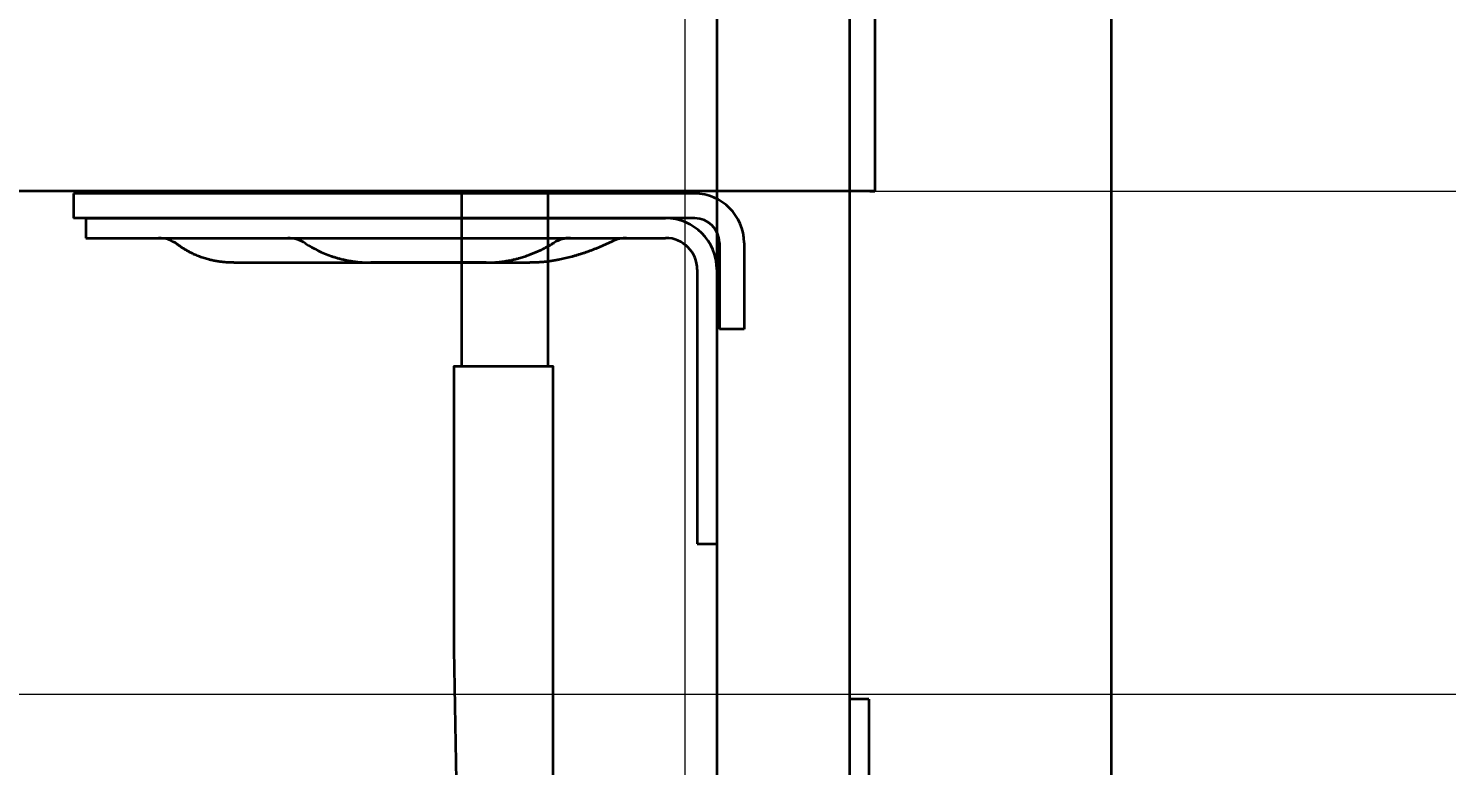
# Model space of a CAD drawing. Header units: millimetres. Extents: x 120 to 10915, y 515 to 8014.
# Drawn here: x 9867 to 10442, y 1553 to 1852 of the extents above; entities that cross this region are included whole.
import ezdxf
from ezdxf.enums import TextEntityAlignment as Align

# ---------------------------------------------------------------- set-up
doc = ezdxf.new("R2010")
doc.units = ezdxf.units.MM
doc.layers.get('0').update_dxf_attribs({"lineweight": 13})
for name, color, linetype, lineweight in [('201_Dimensions', 7, 'Continuous', 13), ('205_Chassis_top_view', 7, 'Continuous', 13), ('210_BWA_components_top_view', 7, 'Continuous', 13)]:
    doc.layers.add(name, color=color, linetype=linetype, lineweight=lineweight)
doc.styles.get("Standard").update_dxf_attribs({"font": 'isocp.shx'})

# ---------------------------------------------------------------- blocks, each defined once
blk = doc.blocks.new('3069816_1')
at = {"layer": '205_Chassis_top_view', "color": 3, "lineweight": 35}
for p, q in [((10042.5, -455), (10042.5, -385)), ((10077.5, -455), (10077.5, -385))]:
    blk.add_line(p, q, dxfattribs=at)
blk.add_lwpolyline([(10043.5, -455), (10079.5, -455), (10079.5, -1130), (10049.5, -1130), (10039.5, -570), (10039.5, -455)], close=True, dxfattribs=at)
blk = doc.blocks.new('2886272_1')
at = {"layer": '205_Chassis_top_view', "color": 3, "lineweight": 35}
for p, q in [((9885, -385), (9885, -395)), ((10123, -385), (9885, -385)), ((10137, -385), (10123, -385)), ((10123, -395), (9885, -395)), ((10137, -395), (10123, -395)), ((10147, -405), (10147, -440)), ((10157, -405), (10157, -440)), ((10157, -440), (10147, -440))]:
    blk.add_line(p, q, dxfattribs=at)
for radius, start in [(20, 0), (10, 360)]:
    blk.add_arc((10137, -405), radius, start, 90, dxfattribs=at)
blk = doc.blocks.new('2631568')
at = {"layer": '205_Chassis_top_view', "color": 2, "lineweight": 35}
for p, q in [((10208, 384), (10210, 384)), ((10208, 294), (10210, 294)), ((10208, -294), (10210, -294)), ((10208, -384), (10210, -384))]:
    blk.add_line(p, q, dxfattribs=at)
at = {"layer": '205_Chassis_top_view', "color": 3, "lineweight": 35}
for p, q in [((10210, 294), (10210, 384)), ((10210, -294), (10210, -384))]:
    blk.add_line(p, q, dxfattribs=at)
blk = doc.blocks.new('2974515_1')
at = {"layer": '210_BWA_components_top_view', "color": 3, "lineweight": 35}
for p, q in [((9890, -395), (9890, -403)), ((9890, -395), (10125.2, -395)), ((9890, -403), (10125.2, -403)), ((9950.11, -413), (9955.49, -413)), ((9955.49, -413), (10064.29, -413)), ((10052.39, -413), (10005.7, -413)), ((10064.29, -413), (10070.19, -413)), ((10138, -415.8), (10138, -527)), ((10146, -415.8), (10146, -527)), ((10138, -527), (10146, -527))]:
    blk.add_line(p, q, dxfattribs=at)
for centre, radius, start, end in [((10125.2, -415.8), 20.8, 0, 90), ((9919.5, -415.8), 12.8, 52.75225, 89.99722), ((9971.97, -415.8), 12.8, 55.93647, 89.99537), ((10086.67, -415.8), 12.8, 90.01863, 121.70105), ((10109.38, -415.8), 12.8, 90.04583, 115.817), ((10125.2, -415.8), 12.8, 0, 90)]:
    blk.add_arc(centre, radius, start, end, dxfattribs=at)
blk.add_ellipse((10050.62, -312.69), major_axis=(-74.64, -90.13), ratio=0.588587, start_param=0.057306, end_param=0.224706, dxfattribs=at)
for points, knots in [([(9950.11, -413), (9949.81, -413), (9949.21, -412.99), (9948.3, -412.97), (9947.39, -412.92), (9946.52, -412.85), (9945.67, -412.77), (9944.86, -412.68), (9944.05, -412.57), (9943.24, -412.44), (9942.43, -412.3), (9941.62, -412.14), (9940.81, -411.96), (9939.95, -411.74), (9939.03, -411.5), (9938.07, -411.2), (9937.12, -410.89), (9936.18, -410.55), (9935.26, -410.19), (9934.43, -409.84), (9933.69, -409.5), (9933.04, -409.19), (9932.4, -408.87), (9931.77, -408.53), (9931.14, -408.18), (9930.52, -407.82), (9929.91, -407.45), (9929.33, -407.08), (9928.78, -406.72), (9928.26, -406.36), (9927.75, -405.99), (9927.42, -405.74), (9927.25, -405.61)], [0, 0, 0, 0, 0.904756, 1.811556, 2.720864, 3.633442, 4.450254, 5.263931, 6.085246, 6.903582, 7.728979, 8.551561, 9.379776, 10.20534, 11.221962, 12.234963, 13.224394, 14.217485, 15.213925, 16.20753, 16.92705, 17.645244, 18.362168, 19.077884, 19.795881, 20.512792, 21.22868, 21.943607, 22.574943, 23.205621, 23.835687, 24.465183, 24.465183, 24.465183, 24.465183]), ([(10052.39, -413), (10052.58, -413), (10052.94, -413), (10053.5, -412.99), (10054.05, -412.97), (10054.6, -412.95), (10055.15, -412.92), (10055.7, -412.89), (10056.25, -412.85), (10056.98, -412.79), (10057.88, -412.7), (10058.95, -412.57), (10060.03, -412.41), (10060.93, -412.26), (10061.67, -412.12), (10062.25, -412.01), (10062.83, -411.89), (10063.4, -411.76), (10063.97, -411.63), (10064.54, -411.49), (10065.11, -411.34), (10065.82, -411.15), (10066.65, -410.92), (10067.6, -410.62), (10068.56, -410.31), (10069.41, -410.01), (10070.18, -409.73), (10070.85, -409.47), (10071.52, -409.2), (10072.19, -408.93), (10072.85, -408.64), (10073.51, -408.35), (10074.17, -408.05), (10074.82, -407.73), (10075.47, -407.41), (10076.11, -407.08), (10076.75, -406.75), (10077.4, -406.4), (10078.04, -406.04), (10078.68, -405.67), (10079.32, -405.3), (10079.74, -405.04), (10079.95, -404.91)], [0, 0, 0, 0, 0.551652, 1.103325, 1.655041, 2.206821, 2.758685, 3.310656, 3.862754, 4.415, 5.497842, 6.581493, 7.663048, 8.745727, 9.333832, 9.922341, 10.511279, 11.100669, 11.688244, 12.276322, 12.864926, 13.454078, 14.454676, 15.457054, 16.457115, 17.459182, 18.180631, 18.903225, 19.624559, 20.347118, 21.06825, 21.790685, 22.511656, 23.234005, 23.957739, 24.682935, 25.406984, 26.132564, 26.871056, 27.611219, 28.350406, 29.091329, 29.091329, 29.091329, 29.091329]), ([(10103.8, -404.28), (10103.41, -404.47), (10102.61, -404.85), (10101.41, -405.41), (10100.2, -405.94), (10099, -406.47), (10097.79, -406.97), (10096.58, -407.46), (10095.37, -407.93), (10094.17, -408.37), (10092.99, -408.79), (10091.83, -409.19), (10090.65, -409.57), (10089.47, -409.94), (10088.28, -410.29), (10087.09, -410.62), (10085.9, -410.93), (10084.71, -411.22), (10083.51, -411.49), (10082.2, -411.77), (10080.76, -412.04), (10079.2, -412.3), (10077.64, -412.52), (10076.11, -412.7), (10074.61, -412.83), (10073.14, -412.93), (10071.66, -412.99), (10070.68, -413), (10070.19, -413)], [0, 0, 0, 0, 1.328189, 2.649566, 3.968854, 5.28123, 6.590674, 7.896011, 9.198571, 10.493976, 11.722508, 12.947653, 14.189203, 15.428505, 16.665025, 17.89895, 19.130499, 20.359874, 21.587307, 22.812187, 24.393122, 25.971335, 27.548247, 29.125144, 30.596903, 32.069697, 33.543254, 35.01798, 35.01798, 35.01798, 35.01798]), ([(9989.66, -410.35), (9989.9, -410.43), (9990.37, -410.58), (9991.1, -410.81), (9991.81, -411.02), (9992.5, -411.21), (9993.16, -411.39), (9993.79, -411.55), (9994.43, -411.7), (9995.09, -411.85), (9995.78, -412), (9996.47, -412.13), (9997.17, -412.26), (9997.87, -412.38), (9998.57, -412.48), (9999.28, -412.58), (9999.95, -412.67), (10000.57, -412.73), (10001.14, -412.79), (10001.7, -412.84), (10002.27, -412.88), (10002.84, -412.92), (10003.41, -412.95), (10003.99, -412.97), (10004.56, -412.99), (10005.13, -413), (10005.51, -413), (10005.7, -413)], [0, 0, 0, 0, 0.754662, 1.508332, 2.26629, 2.999847, 3.653128, 4.306066, 4.961034, 5.62597, 6.343605, 7.052602, 7.761016, 8.469793, 9.179946, 9.88935, 10.620437, 11.208375, 11.76092, 12.326742, 12.900592, 13.473254, 14.045798, 14.618247, 15.190625, 15.762956, 16.335263, 16.335263, 16.335263, 16.335263])]:
    blk.add_open_spline(points, degree=3, knots=knots, dxfattribs=at)
blk = doc.blocks.new('2974938_1')
at = {"layer": '210_BWA_components_top_view', "color": 3, "lineweight": 35}
for p, q in [((10306, -1190), (10306, 1190)), ((10146, 850), (10146, -850)), ((10199.8, 850), (10199.8, -850)), ((10199.8, -590), (10199.8, -670)), ((10207.55, -590), (10199.8, -590)), ((10207.55, -590), (10207.55, -670))]:
    blk.add_line(p, q, dxfattribs=at)
blk = doc.blocks.new('BLOCK87')
at = {"layer": '201_Dimensions', "color": 2, "lineweight": 18}
for p, q in [((10210, 384), (10687, 384)), ((10685, -384), (10685, 384)), ((10210, -384), (10687, -384))]:
    blk.add_line(p, q, dxfattribs=at)
for points in [[(10690.208984, 354.45578), (10685, 384), (10679.791016, 354.45578)], [(10679.791016, -354.45578), (10685, -384), (10690.208984, -354.45578)]]:
    blk.add_lwpolyline(points, dxfattribs=at)
for s, width, p, p2 in [('768', 0.736844, (10670, -35.000069), (10670, 35.000069)), ('W036=', 0.693398, (10670, -158.500305), (10670, -36.000069))]:
    blk.add_text(s, height=35, rotation=90, dxfattribs=dict(at, width=width)).set_placement(p, p2, align=Align.FIT)
blk = doc.blocks.new('BLOCK88')
at = {"layer": '201_Dimensions', "color": 2, "lineweight": 18}
blk.add_line((6900, -588), (10762, -588), dxfattribs=at)
blk = doc.blocks.new('BLOCK95')
at = {"layer": '201_Dimensions', "color": 2, "lineweight": 18}
blk.add_line((10133, 0), (10133, -1427), dxfattribs=at)

msp = doc.modelspace()

# ---------------------------------------------------------------- linework, layer by layer
at = {"layer": '205_Chassis_top_view', "color": 3, "lineweight": 35}
msp.add_line((10210, 1786), (4055, 1786), dxfattribs=at)

# ---------------------------------------------------------------- block references
at = {"color": 7, "lineweight": 35}
for name in ['3069816_1', '2974938_1', '2974515_1', '2886272_1', '2631568']:
    msp.add_blockref(name, (0, 2170), dxfattribs=at)
at = {"layer": '201_Dimensions', "lineweight": 0}
for name in ['BLOCK88', 'BLOCK87', 'BLOCK95']:
    msp.add_blockref(name, (0, 2170), dxfattribs=at)

doc.saveas('drawing.dxf')
